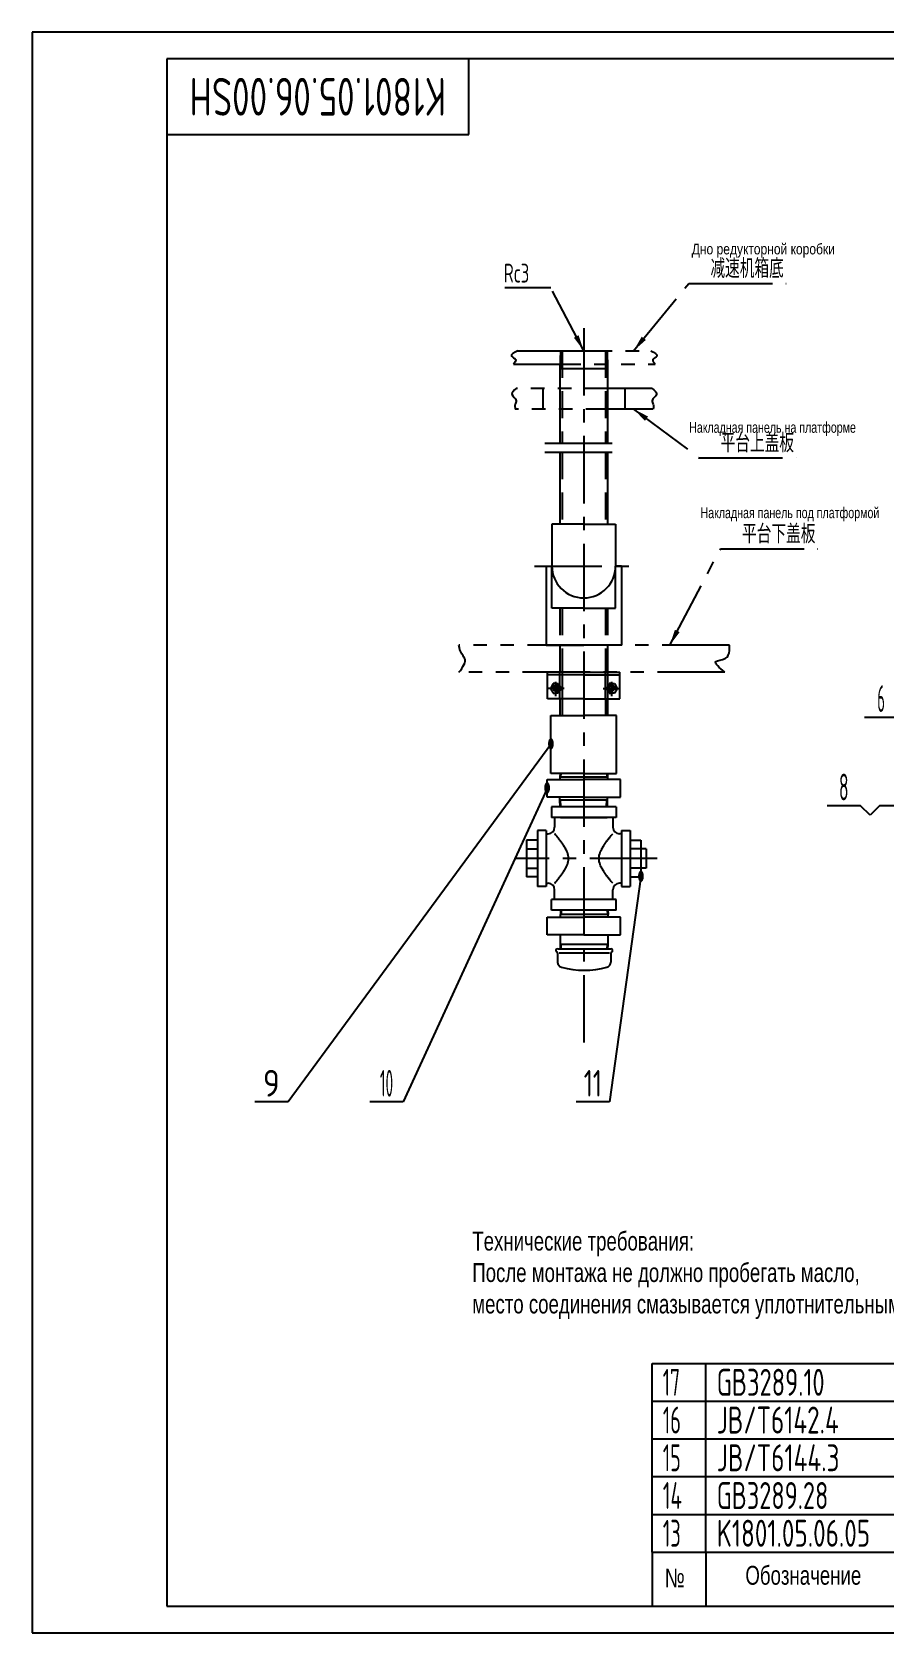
# Model space of a CAD drawing. Header units: millimetres. Extents: x 0 to 4200, y -115 to 2970.
# Drawn here: x 0 to 1580, y 0 to 2970 of the extents above; entities that cross this region are included whole.
import ezdxf
from ezdxf.enums import TextEntityAlignment as Align

# ---------------------------------------------------------------- set-up
doc = ezdxf.new("R2010")
doc.units = ezdxf.units.MM
doc.header["$LTSCALE"] = 100
for name, pattern in [('F', [0.75, 0.5, -0.25]), ('G', [2, 1.25, -0.25, 0.25, -0.25]), ('K', [2.5, 1.25, -0.25, 0.25, -0.25, 0.25, -0.25])]:
    doc.linetypes.add(name, pattern=pattern)
for name, color, linetype in [('01', 7, 'Continuous'), ('02', 1, 'Continuous'), ('04', 2, 'F'), ('05', 142, 'G'), ('07', 6, 'K'), ('11', 3, 'Continuous')]:
    doc.layers.add(name, color=color, linetype=linetype)
doc.styles.get("Standard").update_dxf_attribs({"font": 'isocp', "width": 0.707, "bigfont": 'intecad.shx'})
doc.dimstyles.new('INTE', dxfattribs={"dimscale": 10, "dimtxt": 3.5, "dimasz": 3, "dimexe": 3, "dimexo": 0, "dimgap": 1, "dimtad": 1, "dimdsep": 46, "dimtxsty": 'Standard', "dimcen": 0, "dimclrd": 1, "dimclre": 1, "dimclrt": 3, "dimaunit": 1, "dimadec": 0, "dimazin": 0, "dimtfac": 1, "dimtmove": 0, "dimatfit": 0, "dimfxl": 1, "dimarcsym": 0})

# ---------------------------------------------------------------- blocks, each defined once
blk = doc.blocks.new('*U4')
at = {"layer": '01'}
for p, q in [((0, 10), (-9, 4.8)), ((-9, 4.8), (-9, 0)), ((-9, -4.8), (-9, 0)), ((9, 4.8), (0, 10)), ((9, 0), (9, 4.8)), ((0, -10), (-9, -4.8)), ((9, -4.8), (0, -10)), ((9, 0), (9, -4.8))]:
    blk.add_line(p, q, dxfattribs=at)
blk.add_circle((0, 0), 4.8, dxfattribs=at)
at = {"layer": '02'}
blk.add_arc((0, 0), 6, 266.5577, 182.6113, dxfattribs=at)
at = {"layer": '05'}
for p, q in [((9.6, 0), (-9.8, 0)), ((0, 10.6), (0, -10.5))]:
    blk.add_line(p, q, dxfattribs=at)
blk = doc.blocks.new('*U59', base_point=(251.96, 168.31))
at = {"layer": '01'}
for p, q in [((251.96, 168.31), (251.96, 182.31)), ((195.96, 168.31), (251.96, 168.31))]:
    blk.add_line(p, q, dxfattribs=at)
blk = doc.blocks.new('*U60')
at = {"layer": '04'}
blk.add_blockref('*U59', (0, 0), dxfattribs=at)
blk = doc.blocks.new('*U61')
at = {"layer": '01'}
for points in [[(415, 292), (25, 292)], [(25, 292), (25, 5)], [(415, 5), (415, 292)], [(25, 5), (415, 5)]]:
    blk.add_lwpolyline(points, dxfattribs=at)
at = {"layer": '02'}
for points in [[(420, 297), (0, 297)], [(0, 297), (0, 0)], [(420, 0), (420, 297)], [(0, 0), (420, 0)]]:
    blk.add_lwpolyline(points, dxfattribs=at)
blk = doc.blocks.new('*U78')
at = {"layer": '01'}
for p, q in [((0, -70), (0, 0)), ((1200, -70), (1200, 0))]:
    blk.add_line(p, q, dxfattribs=at)
at = {"layer": '02'}
for p, q in [((0, 0), (100, 0)), ((100, -70), (100, 0)), ((100, 0), (520, 0)), ((520, -70), (520, 0)), ((520, 0), (910, 0)), ((910, -70), (910, 0)), ((910, 0), (1010, 0)), ((1010, -70), (1010, 0)), ((1010, 0), (1200, 0))]:
    blk.add_line(p, q, dxfattribs=at)
blk = doc.blocks.new('*U79')
at = {"layer": '01'}
for p, q in [((0, -70), (0, 0)), ((1200, -70), (1200, 0))]:
    blk.add_line(p, q, dxfattribs=at)
at = {"layer": '02'}
for p, q in [((0, 0), (100, 0)), ((100, -70), (100, 0)), ((100, 0), (520, 0)), ((520, -70), (520, 0)), ((520, 0), (910, 0)), ((910, -70), (910, 0)), ((910, 0), (1010, 0)), ((1010, -70), (1010, 0)), ((1010, 0), (1200, 0))]:
    blk.add_line(p, q, dxfattribs=at)
blk = doc.blocks.new('*U80')
at = {"layer": '01'}
for p, q in [((0, -70), (0, 0)), ((1200, -70), (1200, 0))]:
    blk.add_line(p, q, dxfattribs=at)
at = {"layer": '02'}
for p, q in [((0, 0), (100, 0)), ((100, -70), (100, 0)), ((100, 0), (520, 0)), ((520, -70), (520, 0)), ((520, 0), (910, 0)), ((910, -70), (910, 0)), ((910, 0), (1010, 0)), ((1010, -70), (1010, 0)), ((1010, 0), (1200, 0))]:
    blk.add_line(p, q, dxfattribs=at)
blk = doc.blocks.new('*U81')
at = {"layer": '01'}
for p, q in [((0, -70), (0, 0)), ((1200, -70), (1200, 0))]:
    blk.add_line(p, q, dxfattribs=at)
at = {"layer": '02'}
for p, q in [((0, 0), (100, 0)), ((100, -70), (100, 0)), ((100, 0), (520, 0)), ((520, -70), (520, 0)), ((520, 0), (910, 0)), ((910, -70), (910, 0)), ((910, 0), (1010, 0)), ((1010, -70), (1010, 0)), ((1010, 0), (1200, 0))]:
    blk.add_line(p, q, dxfattribs=at)
blk = doc.blocks.new('*U82')
at = {"layer": '01'}
for p, q in [((0, -70), (0, 0)), ((0, 0), (100, 0)), ((100, 0), (520, 0)), ((520, 0), (910, 0)), ((910, 0), (1010, 0)), ((1010, 0), (1200, 0)), ((1200, -70), (1200, 0))]:
    blk.add_line(p, q, dxfattribs=at)
at = {"layer": '02'}
for p, q in [((100, -70), (100, 0)), ((520, -70), (520, 0)), ((910, -70), (910, 0)), ((1010, -70), (1010, 0))]:
    blk.add_line(p, q, dxfattribs=at)

msp = doc.modelspace()

# ---------------------------------------------------------------- linework, layer by layer
for p, q in [((980.1, 2378.634), (979.068, 2345.634)), ((980.1, 2378.634), (1066.537, 2378.634)), ((1066.537, 2378.634), (1067.568, 2345.634)), ((979.068, 2345.634), (1067.568, 2345.634)), ((979.068, 2345.634), (979.068, 2207.213)), ((1067.568, 2345.634), (1067.568, 2207.213)), ((979.068, 2190.476), (979.068, 2057.29)), ((1067.568, 2190.476), (1067.568, 2057.29)), ((979.068, 1832.29), (979.068, 1782.29)), ((1067.568, 1832.29), (1067.568, 1782.29)), ((979.068, 1732.774), (979.068, 1702.29)), ((1067.568, 1732.774), (1067.568, 1702.29)), ((979.271, 1594.537), (979.068, 1588.037)), ((979.068, 1588.037), (1067.568, 1588.037)), ((1067.365, 1594.537), (1067.568, 1588.037)), ((979.068, 1545.745), (1067.568, 1545.745)), ((979.475, 1532.745), (979.068, 1545.745)), ((1067.162, 1532.745), (1067.568, 1545.745)), ((1083.318, 1532.745), (963.318, 1532.745)), ((963.318, 1532.745), (963.318, 1512.745)), ((1083.318, 1532.745), (1083.318, 1512.745)), ((937.318, 1488.745), (937.318, 1384.745)), ((953.318, 1488.745), (937.318, 1488.745)), ((953.318, 1488.745), (953.318, 1384.745)), ((1083.318, 1512.745), (963.318, 1512.745)), ((969.318, 1512.745), (969.318, 1494.745)), ((980.1, 1512.745), (1066.537, 1512.745)), ((1077.318, 1512.745), (1077.318, 1494.745)), ((1093.318, 1488.745), (1093.318, 1384.745)), ((1093.318, 1488.745), (1109.318, 1488.745)), ((1109.318, 1488.745), (1109.318, 1384.745)), ((917.318, 1470.745), (917.318, 1402.745)), ((937.318, 1470.745), (917.318, 1470.745)), ((953.318, 1482.745), (957.318, 1482.745)), ((1093.318, 1482.745), (1089.318, 1482.745)), ((1109.318, 1470.745), (1129.318, 1470.745)), ((1129.318, 1470.745), (1129.318, 1402.745)), ((917.318, 1454.745), (937.318, 1454.745)), ((1129.318, 1454.745), (1109.318, 1454.745)), ((1139.318, 1454.745), (1129.318, 1454.745)), ((1139.318, 1454.745), (1139.318, 1418.745)), ((917.318, 1418.745), (937.318, 1418.745)), ((937.318, 1402.745), (917.318, 1402.745)), ((1129.318, 1418.745), (1109.318, 1418.745)), ((1109.318, 1402.745), (1129.318, 1402.745)), ((1139.318, 1418.745), (1129.318, 1418.745)), ((953.318, 1384.745), (937.318, 1384.745)), ((953.318, 1390.745), (957.318, 1390.745)), ((969.318, 1360.745), (969.318, 1378.745)), ((1077.318, 1360.745), (1077.318, 1378.745)), ((1093.318, 1390.745), (1089.318, 1390.745)), ((1093.318, 1384.745), (1109.318, 1384.745)), ((1083.318, 1360.745), (963.318, 1360.745)), ((963.318, 1340.745), (963.318, 1360.745)), ((1083.318, 1340.745), (963.318, 1340.745)), ((980.221, 1340.745), (979.971, 1332.745)), ((1068.221, 1340.745), (1068.471, 1332.745)), ((1083.318, 1340.745), (1083.318, 1360.745)), ((1068.471, 1332.745), (979.971, 1332.745)), ((979.971, 1327.848), (979.971, 1332.745)), ((1068.471, 1327.848), (1068.471, 1332.745)), ((979.971, 1277.46), (979.971, 1295.117)), ((1068.471, 1277.46), (979.971, 1277.46)), ((980.221, 1269.46), (979.971, 1277.46)), ((1068.221, 1269.46), (1068.471, 1277.46)), ((1068.471, 1277.46), (1068.471, 1295.117)), ((974.721, 1261.061), (974.721, 1244.682)), ((975.221, 1269.46), (1073.221, 1269.46)), ((977.813, 1261.784), (1070.907, 1261.784)), ((1073.721, 1261.061), (1073.721, 1244.682))]:
    msp.add_line(p, q)
for centre, radius, start, end in [((957.318, 1494.745), 12, 270, 0), ((1089.318, 1494.745), 12, 180, 270), ((957.318, 1378.745), 12, 0, 90), ((1089.318, 1378.745), 12, 90, 180), ((975.221, 1265.96), 3.5, 90, 242.964308), ((972.721, 1261.061), 2, 0, 62.964308), ((1073.221, 1265.96), 3.5, 297.035692, 90), ((1075.721, 1261.061), 2, 117.035692, 180), ((984.721, 1244.682), 10, 180, 254.937745), ((1024.221, 1391.46), 162, 254.937745, 285.062255), ((1063.721, 1244.682), 10, 285.062255, 0)]:
    msp.add_arc(centre, radius, start, end)
at = {"layer": '01'}
for p, q in [((1023.318, 2057.29), (964.197, 2057.29)), ((964.197, 2057.29), (964.197, 1979.29)), ((1023.318, 2057.29), (1082.44, 2057.29)), ((1082.44, 2057.29), (1082.44, 1979.29)), ((953.318, 1979.29), (953.318, 1832.29)), ((953.318, 1979.29), (964.197, 1979.29)), ((964.197, 1901.29), (964.197, 1979.29)), ((1082.44, 1901.29), (1082.44, 1979.29)), ((1093.318, 1979.29), (1082.44, 1979.29)), ((1093.318, 1979.29), (1093.318, 1832.29)), ((1023.318, 1901.29), (964.197, 1901.29)), ((1023.318, 1901.29), (1082.44, 1901.29)), ((953.318, 1832.29), (1023.318, 1832.29)), ((1093.318, 1832.29), (1023.318, 1832.29)), ((956.318, 1732.774), (956.318, 1782.29)), ((1023.318, 1782.29), (956.318, 1782.29)), ((1023.318, 1782.29), (1090.318, 1782.29)), ((1090.318, 1732.774), (1090.318, 1782.29)), ((1023.318, 1777.29), (956.318, 1777.29)), ((1023.318, 1777.29), (1090.318, 1777.29)), ((1023.318, 1732.774), (956.318, 1732.774)), ((1023.318, 1732.774), (1090.318, 1732.774)), ((962.391, 1594.537), (962.391, 1702.29)), ((962.391, 1702.29), (1023.318, 1702.29)), ((1084.246, 1702.29), (1023.318, 1702.29)), ((1084.246, 1594.537), (1084.246, 1702.29)), ((955.382, 1550.526), (955.382, 1583.256)), ((955.382, 1583.256), (1023.318, 1583.256)), ((1023.318, 1594.537), (962.391, 1594.537)), ((979.068, 1588.037), (979.068, 1583.256)), ((1023.318, 1594.537), (1084.246, 1594.537)), ((1091.254, 1583.256), (1023.318, 1583.256)), ((1067.568, 1588.037), (1067.568, 1583.256)), ((1091.254, 1550.526), (1091.254, 1583.256)), ((1023.318, 1550.526), (955.382, 1550.526)), ((979.068, 1545.745), (979.068, 1550.526)), ((1023.318, 1550.526), (1091.254, 1550.526)), ((1067.568, 1545.745), (1067.568, 1550.526)), ((955.382, 1295.117), (955.382, 1327.848)), ((955.382, 1327.848), (1023.318, 1327.848)), ((1091.254, 1327.848), (1023.318, 1327.848)), ((1091.254, 1295.117), (1091.254, 1327.848)), ((1023.318, 1295.117), (955.382, 1295.117)), ((1023.318, 1295.117), (1091.254, 1295.117)), ((1150, 150), (2350, 150)), ((1150, 150), (1150, 50)), ((1250, 150), (1250, 50))]:
    msp.add_line(p, q, dxfattribs=at)
msp.add_arc((1023.318, 1979.29), 59.122, 180, 0, dxfattribs=at)
for points in [[(969.318, 1390.745), (970.81, 1392.506), (972.321, 1394.31), (973.852, 1396.163), (975.406, 1398.071), (976.983, 1400.044), (978.589, 1402.093), (980.224, 1404.231), (981.893, 1406.478), (983.6, 1408.86), (985.35, 1411.415), (987.15, 1414.202), (989.006, 1417.321), (990.93, 1420.966), (992.934, 1425.645), (995.034, 1436.745), (992.934, 1447.845), (990.93, 1452.524), (989.006, 1456.169), (987.15, 1459.288), (985.35, 1462.075), (983.6, 1464.63), (981.893, 1467.012), (980.224, 1469.259), (978.589, 1471.397), (976.983, 1473.445), (975.406, 1475.418), (973.852, 1477.327), (972.321, 1479.18), (970.81, 1480.984), (969.318, 1482.745)], [(1077.318, 1390.745), (1075.826, 1392.506), (1074.316, 1394.31), (1072.785, 1396.163), (1071.231, 1398.071), (1069.653, 1400.044), (1068.048, 1402.093), (1066.413, 1404.231), (1064.744, 1406.478), (1063.037, 1408.86), (1061.287, 1411.415), (1059.487, 1414.202), (1057.63, 1417.321), (1055.706, 1420.966), (1053.703, 1425.645), (1051.603, 1436.745), (1053.703, 1447.845), (1055.706, 1452.524), (1057.63, 1456.169), (1059.487, 1459.288), (1061.287, 1462.075), (1063.037, 1464.63), (1064.744, 1467.012), (1066.413, 1469.259), (1068.048, 1471.397), (1069.653, 1473.445), (1071.231, 1475.418), (1072.785, 1477.327), (1074.316, 1479.18), (1075.826, 1480.984), (1077.318, 1482.745)]]:
    msp.add_spline(points, degree=3, dxfattribs=at)
at = {"layer": '02', "color": 1, "linetype": 'Continuous'}
for p, q in [((981.498, 2378.59), (980.468, 2345.634)), ((1065.139, 2378.59), (1066.169, 2345.634)), ((980.671, 1594.537), (980.468, 1588.037)), ((1065.966, 1594.537), (1066.169, 1588.037)), ((980.874, 1532.745), (980.468, 1545.745)), ((1065.763, 1532.745), (1066.169, 1545.745)), ((981.62, 1340.745), (981.37, 1332.745)), ((1066.821, 1340.745), (1067.071, 1332.745)), ((981.62, 1269.46), (981.37, 1277.46)), ((1066.821, 1269.46), (1067.071, 1277.46))]:
    msp.add_line(p, q, dxfattribs=at)
at = {"layer": '02'}
for p, q in [((1543.818, 1698.65), (1605.818, 1698.65)), ((962.391, 1648.414), (475.028, 985.084)), ((955.382, 1566.891), (688.544, 985.084)), ((1536.594, 1534.666), (1474.594, 1534.666)), ((1554.272, 1516.988), (1536.594, 1534.666)), ((1571.949, 1534.666), (1554.272, 1516.988)), ((1633.949, 1534.666), (1571.949, 1534.666)), ((1129.318, 1402.745), (1071.092, 985.084)), ((475.028, 985.084), (413.028, 985.084)), ((688.544, 985.084), (626.544, 985.084)), ((1071.092, 985.084), (1009.092, 985.084))]:
    msp.add_line(p, q, dxfattribs=at)
for points in [[(900.818, 2378.634), (889.491, 2368.617), (896.82, 2362.624), (892.823, 2353.634)], [(1147.618, 2378.634), (1158.945, 2368.617), (1151.616, 2362.624), (1155.614, 2353.634)], [(898.153, 2308.634), (890.157, 2298.034), (898.153, 2286.048), (896.154, 2279.389), (896.154, 2270.634)], [(1150.283, 2308.634), (1158.279, 2298.034), (1150.283, 2286.048), (1152.282, 2279.389), (1152.282, 2270.634)], [(791.91, 1782.29), (802.246, 1808.698), (797.091, 1816.228), (791.91, 1832.29)], [(1284.928, 1782.29), (1268.485, 1802.221), (1285.671, 1807.946), (1291.4, 1813.671), (1293.673, 1832.29)]]:
    msp.add_spline(points, degree=3, dxfattribs=at)
at = {"layer": '04', "color": 2, "linetype": 'F'}
for p, q in [((983.068, 2378.634), (983.068, 2207.213)), ((1063.568, 2378.634), (1063.568, 2207.213)), ((983.068, 2190.476), (983.068, 2057.29)), ((1063.568, 2190.476), (1063.568, 2057.29)), ((979.068, 1901.29), (979.068, 1832.29)), ((983.068, 1901.29), (983.068, 1782.29)), ((1063.568, 1901.29), (1063.568, 1782.29)), ((1067.568, 1901.29), (1067.568, 1832.29)), ((983.068, 1732.774), (983.068, 1702.29)), ((1063.568, 1732.774), (1063.568, 1702.29))]:
    msp.add_line(p, q, dxfattribs=at)
at = {"layer": '04'}
for p, q in [((979.068, 1732.774), (979.068, 1782.29)), ((983.068, 1782.29), (983.068, 1732.774)), ((1063.568, 1732.774), (1063.568, 1782.29)), ((1067.568, 1782.29), (1067.568, 1732.774))]:
    msp.add_line(p, q, dxfattribs=at)
at = {"layer": '05'}
for p, q in [((1023.318, 2420.611), (1023.318, 1070.974)), ((932.015, 1979.29), (1110.523, 1979.29)), ((971.318, 1737.855), (971.318, 1764.295)), ((1075.318, 1737.855), (1075.318, 1764.295)), ((987.18, 1752.29), (957.59, 1752.29)), ((1059.456, 1752.29), (1089.046, 1752.29))]:
    msp.add_line(p, q, dxfattribs=at)
at = {"layer": '05', "color": 4, "linetype": 'G'}
msp.add_line((1159.318, 1436.745), (897.318, 1436.745), dxfattribs=at)
at = {"layer": '07', "color": 6, "linetype": 'K'}
for p, q in [((900.818, 2378.634), (1147.618, 2378.634)), ((892.823, 2353.634), (1155.614, 2353.634)), ((1150.283, 2308.634), (898.153, 2308.634)), ((947.318, 2308.634), (947.318, 2270.634)), ((1099.318, 2308.634), (1099.318, 2270.634)), ((1152.282, 2270.634), (896.154, 2270.634)), ((1293.673, 1832.29), (791.91, 1832.29)), ((1284.928, 1782.29), (791.91, 1782.29))]:
    msp.add_line(p, q, dxfattribs=at)
at = {"layer": '07'}
for p, q in [((951.104, 2207.213), (1098.482, 2207.213)), ((951.104, 2190.476), (1098.482, 2190.476))]:
    msp.add_line(p, q, dxfattribs=at)

# ---------------------------------------------------------------- block references
at = {"layer": '01', "xscale": -1, "rotation": 270}
msp.add_blockref('*U4', (971.318, 1752.29), dxfattribs=at)
at = {"layer": '01', "rotation": 90}
msp.add_blockref('*U4', (1075.318, 1752.29), dxfattribs=at)
at = {"layer": '07', "xscale": 10, "yscale": 10, "zscale": 10}
msp.add_blockref('*U61', (0, 0), dxfattribs=at)
at = {"layer": '07', "xscale": 10, "yscale": 10}
msp.add_blockref('*U60', (810, 2780), dxfattribs=at)
at = {"layer": '07'}
for name, p in [('*U82', (1150, 500)), ('*U81', (1150, 430)), ('*U80', (1150, 360)), ('*U79', (1150, 290)), ('*U78', (1150, 220))]:
    msp.add_blockref(name, p, dxfattribs=at)

# ---------------------------------------------------------------- texts
at = {"layer": '02', "width": 0.605172}
for p, p2 in [((956.391, 1638.414), (968.391, 1638.414)), ((949.382, 1556.891), (961.382, 1556.891)), ((1123.318, 1392.745), (1135.318, 1392.745))]:
    msp.add_text('●', height=20, dxfattribs=at).set_placement(p, p2, align=Align.FIT)
at = {"layer": '07', "attachment_point": 1}
for s, insert, char_height in [('{\\fArial|b0|i0|c204|p34;\\W0.8;\\C3;Дно редукторной коробки}', (1223.527, 2577.465), 20), ('{\\fArial|b0|i0|c204|p34;\\C3;Накладная панель на платформе}', (1218.824, 2246.534), 20), ('{\\fArial|b0|i0|c204|p34;\\C3;Накладная панель под платформой}', (1239.877, 2088.139), 20), ('{\\fArial|b0|i0|c204|p34;\\C3;Технические требования:\\PПосле монтажа не должно пробегать масло,\\Pместо соединения смазывается уплотнительным клеем.}', (816.558, 744.508), 35), ('{\\fArial|b0|i0|c204|p34;\\C0;№}', (1173.567, 119.598), 35), ('{\\fArial|b0|i0|c204|p34;\\C0;Обозначение}', (1323.098, 124.523), 35)]:
    msp.add_mtext(s, dxfattribs=dict(at, insert=insert, char_height=char_height))
at = {"layer": '07', "color": 3, "char_height": 35}
for s, insert, attachment_point in [('Rc3', (922.189, 2505.205), 9), ('减速机箱底', (1258.22, 2513.576), 7), ('平台上盖板', (1277.193, 2190.029), 7), ('平台下盖板', (1316.932, 2021.247), 7)]:
    msp.add_mtext(s, dxfattribs=dict(at, insert=insert, attachment_point=attachment_point))
at = {"layer": '11', "width": 0.696129}
msp.add_text('K1801.05.06.00SH', height=70, rotation=180, dxfattribs=at).set_placement((767.676, 2885), (292.324, 2885), align=Align.FIT)
at = {"layer": '11'}
for s, height, width, p, p2 in [('6', 49.497, 0.471643, (1567.819, 1708.65), (1581.817, 1708.65)), ('8', 49.497, 0.654965, (1496.679, 1544.666), (1514.509, 1544.666)), ('9', 49.497, 1.024555, (428.267, 995.084), (459.79, 995.084)), ('10', 49.4975, 0.47098, (645.296, 995.084), (669.792, 995.084)), ('11', 49.4975, 0.798543, (1023.294, 995.084), (1056.891, 995.084)), ('17', 50, 0.606, (1170, 440), (1201.815, 440)), ('GB3289.10', 50, 0.694932, (1270, 440), (1469.942, 440)), ('16', 50, 0.610556, (1170, 370), (1203.569, 370)), ('JB/T6142.4', 50, 0.690809, (1270, 370), (1496.24, 370)), ('15', 50, 0.609833, (1170, 300), (1203.279, 300)), ('JB/T6144.3', 50, 0.690911, (1270, 300), (1497.704, 300)), ('14', 50, 0.614783, (1170, 230), (1205.35, 230)), ('GB3289.28', 50, 0.695336, (1270, 230), (1476.984, 230)), ('13', 50, 0.609833, (1170, 160), (1203.279, 160)), ('K1801.05.06.05', 50, 0.694061, (1270, 160), (1554.441, 160))]:
    msp.add_text(s, height=height, dxfattribs=dict(at, width=width)).set_placement(p, p2, align=Align.FIT)

# ---------------------------------------------------------------- leaders
at = {"layer": '07', "annotation_type": 0, "has_hookline": 1}
for points, hookline_direction, text_width in [([(1023.318, 2378.634), (962.189, 2495.205), (932.189, 2495.205)], 1, 45.566), ([(1115.615, 2378.634), (1218.22, 2503.576), (1248.22, 2503.576)], 0, 140.222), ([(1115.687, 2270.634), (1237.193, 2180.029), (1267.193, 2180.029)], 0, 140.222), ([(1182.747, 1832.29), (1276.932, 2011.247), (1306.932, 2011.247)], 0, 140.222)]:
    msp.add_leader(points, dimstyle='INTE', dxfattribs=dict(at, hookline_direction=hookline_direction, text_width=text_width))

doc.saveas('drawing.dxf')
